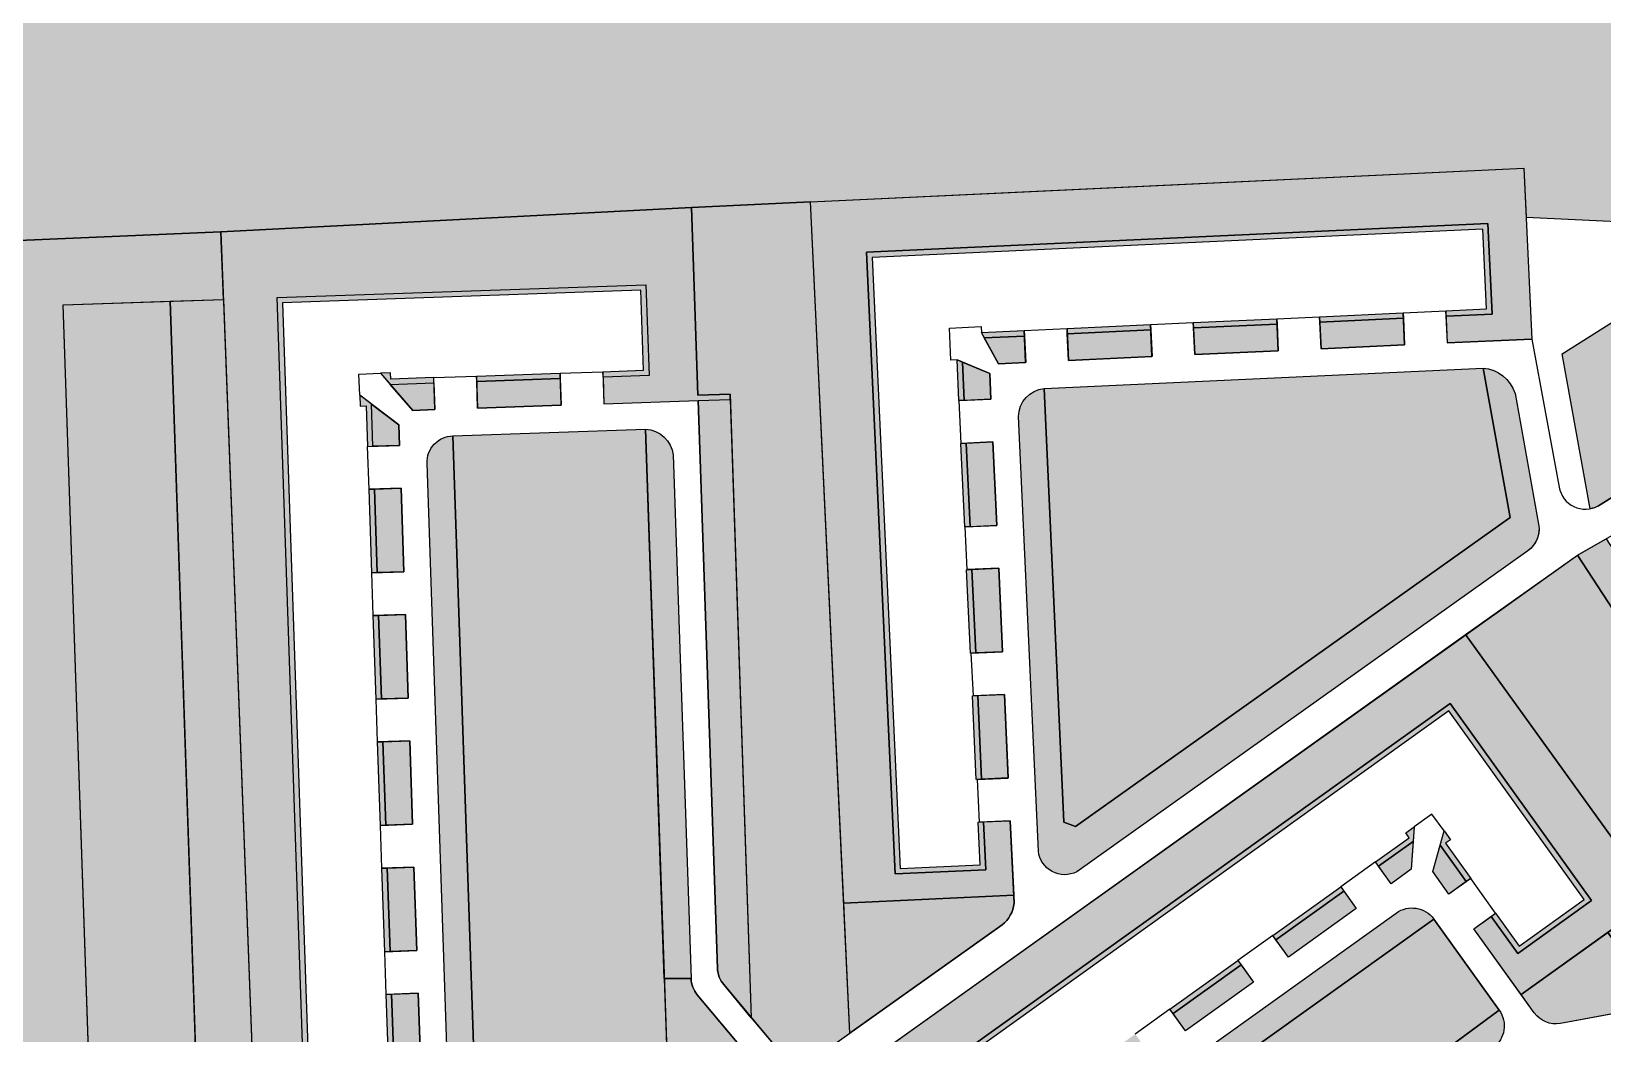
# Model space of a CAD drawing. Header units: millimetres. Extents: x 2240546 to 2245671, y 376439 to 383894.
# Drawn here: x 2244319.2 to 2244612.7, y 378711.1 to 378898.4 of the extents above; entities that cross this region are included whole.
import ezdxf

# ---------------------------------------------------------------- set-up
doc = ezdxf.new("R2010")
doc.units = ezdxf.units.MM
for name, color, linetype, true_color in [('благоустройство_внутридворовые_дороги', 7, 'Continuous', 0x000000), ('благоустройство_внутридворовые_площадки', 7, 'Continuous', 0x000000), ('благоустройство_внутриквартальные_дороги_парковки', 7, 'Continuous', 0x000000), ('благоустройство_зеленые насаждения', 7, 'Continuous', 0x000000), ('благоустройство_озеленение', 7, 'Continuous', 0x000000), ('благоустройство_отмостка', 7, 'Continuous', 0x000000), ('благоустройство_парковка', 7, 'Continuous', 0x000000), ('благоустройство_спорт', 7, 'Continuous', 0x000000)]:
    doc.layers.add(name, color=color, linetype=linetype, true_color=true_color)
for name, color, linetype, transparency in [('благоустройство_штриховка_внутридомовые_площадки', 221, 'Continuous', 0.5), ('благоустройство_штриховка_зеленые насаждения', 90, 'Continuous', 0.5), ('благоустройство_штриховка_озеленение', 105, 'Continuous', 0.5), ('благоустройство_штриховка_отмостка', 160, 'Continuous', 0.5), ('благоустройство_штриховка_парковка', 252, 'Continuous', 0.5), ('благоустройство_штриховка_спорт', 165, 'Continuous', 0.5)]:
    doc.layers.add(name, color=color, linetype=linetype, transparency=transparency)

msp = doc.modelspace()

# ---------------------------------------------------------------- hatches: boundary and pattern name
at = {"layer": 'благоустройство_штриховка_внутридомовые_площадки'}
h = msp.add_hatch(color=256, dxfattribs=at)
h.dxf.hatch_style = 1
edge = h.paths.add_edge_path()
edge.add_line((2244472.071775977, 378711.2402917499), (2244470.923058745, 378735.5379347155))
edge.add_line((2244470.923058745, 378735.5379347155), (2244502.673591234, 378736.9904642918))
edge.add_line((2244502.673591234, 378736.9904642918), (2244502.741017515, 378735.5166076671))
edge.add_arc((2244496.986242195, 378736.0597336456), 5.780348156838628, 307.57827415576577, 354.6084910871952, ccw=False)
edge.add_line((2244500.511356846, 378731.4786866571), (2244472.071775977, 378711.2402917499))
h = msp.add_hatch(color=256, dxfattribs=at)
h.dxf.hatch_style = 1
edge = h.paths.add_edge_path()
edge.add_line((2244597.461263932, 378718.4353530745), (2244613.681820151, 378730.0594675542))
edge.add_line((2244613.681820151, 378730.0594675542), (2244623.437128813, 378716.4658435064))
edge.add_line((2244623.437128813, 378716.4658435064), (2244604.806038786, 378713.008218483))
edge.add_arc((2244604.025435403, 378718.0683207148), 5.119958616838572, 216.7611675080646, 278.76967827102476, ccw=False)
edge.add_line((2244599.923646204, 378715.0041239832), (2244597.461263932, 378718.4353530745))
h = msp.add_hatch(color=256, dxfattribs=at)
h.dxf.hatch_style = 1
edge = h.paths.add_edge_path()
edge.add_line((2244437.397643514, 378721.4411662344), (2244438.671033025, 378684.0948538005))
edge.add_line((2244438.671033025, 378684.0948538005), (2244454.588338776, 378697.3989154795))
edge.add_arc((2244451.381781729, 378701.2353189904), 4.999999999453951, 309.8896776522057, 399.8549099744561)
edge.add_line((2244455.220130306, 378704.4395474775), (2244443.56000074, 378718.4072285966))
edge.add_arc((2244447.398349321, 378721.6114570848), 5.000000003418238, 181.9517668538118, 219.8549099534085, ccw=False)
edge.add_line((2244442.401250056, 378721.4411662345), (2244437.397643514, 378721.4411662344))
at = {"layer": 'благоустройство_штриховка_зеленые насаждения'}
h = msp.add_hatch(color=256, dxfattribs=at)
h.dxf.hatch_style = 1
edge = h.paths.add_edge_path()
edge.add_line((2244442.493137933, 378865.5524164455), (2244443.689401397, 378830.4486671541))
edge.add_line((2244443.689401397, 378830.4486671541), (2244449.685811918, 378830.6562027739))
edge.add_line((2244449.685811918, 378830.6562027739), (2244453.657336598, 378714.1138098263))
edge.add_line((2244453.657336598, 378714.1138098263), (2244459.052645803, 378707.6507634186))
edge.add_arc((2244462.899259638, 378710.8641407542), 5.012208285513406, 219.8746464612433, 306.1822820338147)
edge.add_line((2244465.858247361, 378706.8185723706), (2244472.071775977, 378711.2402917499))
edge.add_line((2244472.071775977, 378711.2402917499), (2244464.726884128, 378866.5992912101))
edge.add_line((2244464.726884128, 378866.5992912101), (2244442.493137933, 378865.5524164455))
h = msp.add_hatch(color=256, dxfattribs=at)
h.dxf.hatch_style = 1
h.paths.add_polyline_path([(2244345.066429356, 378847.9999698426), (2244355.051297223, 378848.3459451245), (2244362.155208927, 378661.3260392649), (2244351.422418842, 378660.9613151866)])
h = msp.add_hatch(color=256, dxfattribs=at)
h.dxf.hatch_style = 1
h.paths.add_polyline_path([(2244616.81844693, 378805.5768488357), (2244622.140651449, 378808.6250000868), (2244664.823332235, 378742.1472252156), (2244659.901563473, 378739.0156990165)])
h.paths.add_polyline_path([(2244608.008712071, 378800.5313072321), (2244613.342282307, 378803.585967895), (2244656.526656969, 378736.8683799023), (2244651.60428082, 378733.7364672468)])
at = {"layer": 'благоустройство_штриховка_озеленение'}
h = msp.add_hatch(color=256, dxfattribs=at)
h.dxf.hatch_style = 1
edge = h.paths.add_edge_path()
edge.add_line((2243953.335073877, 379056.5217319234), (2243951.607441425, 378854.3179615685))
edge.add_line((2243951.607441425, 378854.3179615685), (2243952.715897767, 378630.1728590144))
edge.add_arc((2243992.715408664, 378630.3706670909), 40.00000000028727, 180.2833403532973, 247.1376807798348)
edge.add_arc((2243566.790474895, 377620.2123207255), 1056.280955748159, 65.07544275325972, 67.13768078015141, ccw=False)
edge.add_arc((2244371.083430387, 379281.6930472026), 789.9437027913108, 242.9573928009191, 259.0574215773744)
edge.add_arc((2244222.651064206, 378513.9666721131), 8.000000000374785, 259.0560435305857, 309.8896776645726)
edge.add_line((2244227.781555484, 378507.8284264956), (2244333.608842218, 378596.2813828166))
edge.add_line((2244333.608842218, 378596.2813828166), (2244331.433956766, 378660.2820627883))
edge.add_line((2244331.433956766, 378660.2820627883), (2244325.078420308, 378847.3073861093))
edge.add_line((2244325.078420308, 378847.3073861093), (2244355.058968486, 378848.3462109334))
edge.add_line((2244355.058968486, 378848.3462109334), (2244354.580693107, 378860.9510746284))
edge.add_line((2244354.580693107, 378860.9510746284), (2244247.04460946, 378856.3497328114))
edge.add_line((2244247.04460946, 378856.3497328114), (2244245.072200285, 378914.2351882138))
edge.add_line((2244245.072200285, 378914.2351882138), (2244143.72, 378929.72))
edge.add_line((2244143.72, 378929.72), (2243971.06, 379040.72))
edge.add_line((2243971.06, 379040.72), (2243953.335073877, 379056.5217319234))
h = msp.add_hatch(color=256, dxfattribs=at)
h.dxf.hatch_style = 1
edge = h.paths.add_edge_path()
edge.add_line((2244831.748720582, 378914.2351882138), (2244245.072200285, 378914.2351882138))
edge.add_line((2244245.072200285, 378914.2351882138), (2244247.04460946, 378856.3497328114))
edge.add_line((2244247.04460946, 378856.3497328114), (2244354.580693107, 378860.9510746284))
edge.add_line((2244354.580693107, 378860.9510746284), (2244442.493137933, 378865.5524164455))
edge.add_line((2244442.493137933, 378865.5524164455), (2244464.726884128, 378866.5992912101))
edge.add_line((2244464.726884128, 378866.5992912101), (2244492.69, 378867.9159330431))
edge.add_line((2244492.69, 378867.9159330431), (2244502.00681956, 378868.3546149997))
edge.add_line((2244502.00681956, 378868.3546149997), (2244597.968041418, 378872.8729440595))
edge.add_line((2244597.968041418, 378872.8729440595), (2244598.391636337, 378863.7469954845))
edge.add_line((2244598.391636337, 378863.7469954845), (2244691.218869235, 378859.3096340517))
edge.add_line((2244691.218869235, 378859.3096340517), (2244705.015101433, 378868.0162306002))
edge.add_line((2244705.015101433, 378868.0162306002), (2244713.223098782, 378854.8464286305))
edge.add_arc((2244717.466436207, 378857.4910623485), 5.000000000856929, 211.9329678563375, 298.651399315882)
edge.add_line((2244719.863832671, 378853.1032963786), (2244831.748720582, 378914.2351882138))
h = msp.add_hatch(color=256, dxfattribs=at)
h.dxf.hatch_style = 1
h.paths.add_polyline_path([(2244470.923058745, 378735.5379347155), (2244464.726884128, 378866.5992912101), (2244597.968041418, 378872.8729440595), (2244599.449967187, 378840.9462665507), (2244583.697529033, 378840.215092941), (2244583.465695961, 378845.2097153918), (2244592.06762594, 378845.6089871827), (2244591.281451786, 378862.5463596056), (2244475.197564799, 378857.1581471513), (2244480.512420321, 378740.981860215), (2244497.450313291, 378741.7567382586), (2244497.041376372, 378750.6956026479), (2244502.036152327, 378750.9241046361), (2244502.673591234, 378736.9904642918)])
h.paths.add_polyline_path([(2244495.961327332, 378774.3041629687), (2244500.956103287, 378774.532664957), (2244501.670550308, 378758.9157207611), (2244496.675774353, 378758.6872187728)], flags=17)
h.paths.add_polyline_path([(2244494.882430581, 378797.8875356617), (2244499.877206536, 378798.11603765), (2244500.591077412, 378782.5116872679), (2244495.596301457, 378782.2831852797)], flags=17)
h.paths.add_polyline_path([(2244493.802957685, 378821.4835021685), (2244498.79773364, 378821.7120041568), (2244499.511604517, 378806.1076537749), (2244494.516828562, 378805.8791517866)], flags=17)
h.paths.add_polyline_path([(2244493.132533215, 378836.6111961802), (2244498.212204768, 378834.5109541843), (2244498.432131621, 378829.7036202818), (2244493.437355666, 378829.4751182935)], flags=17)
h.paths.add_polyline_path([(2244497.179671522, 378841.141857171), (2244504.691709056, 378841.4955610479), (2244504.920201622, 378836.5585223017), (2244499.825248832, 378836.322032243)], flags=17)
h.paths.add_polyline_path([(2244512.679762695, 378841.924077585), (2244528.283679639, 378842.6483573547), (2244528.515512711, 378837.6537349039), (2244512.911595766, 378836.9294551342)], flags=17)
h.paths.add_polyline_path([(2244536.275073783, 378843.0192901873), (2244551.878990728, 378843.743569957), (2244552.1108238, 378838.7489475062), (2244536.506906855, 378838.0246677364)], flags=17)
h.paths.add_polyline_path([(2244559.870384872, 378844.1145027896), (2244575.474301817, 378844.8387825593), (2244575.706134889, 378839.8441601084), (2244560.102217944, 378839.1198803387)], flags=17)
h = msp.add_hatch(color=256, dxfattribs=at)
h.dxf.hatch_style = 1
edge = h.paths.add_edge_path()
edge.add_line((2244449.71987003, 378829.6567846084), (2244449.685811918, 378830.6562027739))
edge.add_line((2244449.685811918, 378830.6562027739), (2244443.689401397, 378830.4486671541))
edge.add_line((2244443.689401397, 378830.4486671541), (2244442.493137933, 378865.5524164455))
edge.add_line((2244442.493137933, 378865.5524164455), (2244354.580693107, 378860.9510746284))
edge.add_line((2244354.580693107, 378860.9510746284), (2244362.155208927, 378661.3260392649))
edge.add_line((2244362.155208927, 378661.3260392649), (2244351.422418842, 378660.9613151866))
edge.add_line((2244351.422418842, 378660.9613151866), (2244353.067694132, 378612.5455527822))
edge.add_line((2244353.067694132, 378612.5455527822), (2244391.818263426, 378644.9341977054))
edge.add_arc((2244388.611706381, 378648.7706012147), 4.999999997396847, 309.8896776510446, 362.195923182855)
edge.add_line((2244393.608034605, 378648.9621847524), (2244392.745909019, 378671.4456532633))
edge.add_line((2244392.745909019, 378671.4456532633), (2244388.049323256, 378671.2618706203))
edge.add_line((2244388.049323256, 378671.2618706203), (2244388.356707634, 378662.2164244666))
edge.add_line((2244388.356707634, 378662.2164244666), (2244371.410880919, 378661.640567585))
edge.add_line((2244371.410880919, 378661.640567585), (2244365.054438404, 378848.692553576))
edge.add_line((2244365.054438404, 378848.692553576), (2244433.980503279, 378851.0808390336))
edge.add_line((2244433.980503279, 378851.0808390336), (2244434.567663454, 378834.1353602666))
edge.add_line((2244434.567663454, 378834.1353602666), (2244425.953190908, 378833.83686913))
edge.add_line((2244425.953190908, 378833.83686913), (2244426.126802603, 378828.8402282384))
edge.add_line((2244426.126802603, 378828.8402282384), (2244443.723459517, 378829.4492487627))
edge.add_line((2244443.723459517, 378829.4492487627), (2244449.71987003, 378829.6567846084))
h.paths.add_polyline_path([(2244402.525354543, 378828.0233818146), (2244402.35230408, 378833.0203862222), (2244417.957966025, 378833.5604977962), (2244418.131016409, 378828.5634939744)], flags=17)
h.paths.add_polyline_path([(2244386.174067884, 378832.4604578677), (2244394.357091107, 378832.743672099), (2244394.530143431, 378827.7466674542), (2244390.393719824, 378827.6035057794)], flags=17)
h.paths.add_polyline_path([(2244382.697085262, 378828.7629797493), (2244387.83176983, 378824.8845279815), (2244387.961246949, 378821.074385375), (2244382.964244687, 378820.9012394419)], flags=17)
h.paths.add_polyline_path([(2244383.235948225, 378812.905778723), (2244388.232950487, 378813.078924656), (2244388.763476121, 378797.4670673576), (2244383.766473859, 378797.2939214245)], flags=17)
h.paths.add_polyline_path([(2244384.038177397, 378789.2984607056), (2244389.035179659, 378789.4716066386), (2244389.565705292, 378773.8597493399), (2244384.568703031, 378773.6866034069)], flags=17)
h.paths.add_polyline_path([(2244384.840406569, 378765.691142688), (2244389.83740883, 378765.864288621), (2244390.367934464, 378750.2524313231), (2244385.370932202, 378750.07928539)], flags=17)
h.paths.add_polyline_path([(2244385.642635738, 378742.083824671), (2244390.639638002, 378742.2569706041), (2244391.170163635, 378726.6451133061), (2244386.173161373, 378726.471967373)], flags=17)
h.paths.add_polyline_path([(2244386.444221233, 378718.4954482457), (2244391.441223496, 378718.6685941788), (2244391.972392807, 378703.0377952892), (2244386.975390545, 378702.8646493562)], flags=17)
h.paths.add_polyline_path([(2244387.247094083, 378694.8691886372), (2244392.244096345, 378695.0423345703), (2244392.774621978, 378679.4304772724), (2244387.777619717, 378679.2573313394)], flags=17)
h = msp.add_hatch(color=256, dxfattribs=at)
h.dxf.hatch_style = 1
edge = h.paths.add_edge_path()
edge.add_arc((2244486.228309014, 378683.4302311205), 5.35076572646807, 223.4373835914725, 305.5436916706834, ccw=False)
edge.add_line((2244482.342977752, 378679.7512509844), (2244469.522557911, 378695.1088450088))
edge.add_arc((2244473.360906489, 378698.3130734955), 4.999999999946064, 125.54969042338831, 219.8549099640326, ccw=False)
edge.add_line((2244470.453862547, 378702.3811314501), (2244587.086188377, 378785.7268703752))
edge.add_line((2244587.086188377, 378785.7268703752), (2244622.560363096, 378736.4220853467))
edge.add_line((2244622.560363096, 378736.4220853467), (2244597.461263932, 378718.4353530745))
edge.add_line((2244597.461263932, 378718.4353530745), (2244588.648407815, 378730.7157080121))
edge.add_line((2244588.648407815, 378730.7157080121), (2244591.898180211, 378733.0478699643))
edge.add_line((2244591.898180211, 378733.0478699643), (2244596.872339578, 378726.1165821125))
edge.add_line((2244596.872339578, 378726.1165821125), (2244610.647806567, 378736.0023882756))
edge.add_line((2244610.647806567, 378736.0023882756), (2244584.208839326, 378772.8440089102))
edge.add_line((2244584.208839326, 378772.8440089102), (2244489.67829511, 378705.1007174317))
edge.add_line((2244489.67829511, 378705.1007174317), (2244499.554911508, 378691.3186601561))
edge.add_line((2244499.554911508, 378691.3186601561), (2244506.754085875, 378696.4777943977))
edge.add_line((2244506.754085875, 378696.4777943977), (2244509.084079868, 378693.2264672858))
edge.add_line((2244509.084079868, 378693.2264672858), (2244489.338835418, 378679.0764604153))
h.paths.add_polyline_path([(2244513.256739534, 378701.1377819804), (2244525.953753104, 378710.236825028), (2244528.283747097, 378706.9854979159), (2244515.586733528, 378697.8864548685)], flags=17)
h.paths.add_polyline_path([(2244532.456406761, 378714.8968126092), (2244545.153420329, 378723.9958556553), (2244547.483414322, 378720.7445285431), (2244534.786400754, 378711.645485497)], flags=17)
h.paths.add_polyline_path([(2244551.656073988, 378728.6558432385), (2244564.349007932, 378737.7519627098), (2244566.678438808, 378734.500232051), (2244553.986067982, 378725.4045161261)], flags=17)
h.paths.add_polyline_path([(2244570.851100191, 378742.4115479768), (2244577.30101747, 378747.0337431604), (2244576.953304447, 378741.8634946204), (2244573.181094185, 378739.1602208647)], flags=17)
h.paths.add_polyline_path([(2244580.959318742, 378741.4301394855), (2244582.335511186, 378746.3730585536), (2244587.2337639, 378739.5475435214), (2244583.983991504, 378737.2153815692)], flags=17)
at = {"layer": 'благоустройство_штриховка_отмостка'}
h = msp.add_hatch(color=256, dxfattribs=at)
h.dxf.hatch_style = 1
h.paths.add_polyline_path([(2244475.197564799, 378857.1581471513), (2244591.281451786, 378862.5463596056), (2244592.06762594, 378845.6089871827), (2244583.465695961, 378845.2097153918), (2244583.419564872, 378846.2081641254), (2244591.02233499, 378846.5615417359), (2244590.328893911, 378861.5010684963), (2244476.242189919, 378856.2055583677), (2244481.465675114, 378742.0265158036), (2244496.405657702, 378742.709993052), (2244496.042421182, 378750.6499022503), (2244497.041376372, 378750.6956026479), (2244497.450313291, 378741.7567382586), (2244480.512420321, 378740.981860215)])
h.paths.add_polyline_path([(2244559.824018361, 378845.1134250554), (2244575.427935331, 378845.8377042758), (2244575.474301817, 378844.8387825593), (2244559.870384872, 378844.1145027896)], flags=17)
h.paths.add_polyline_path([(2244536.228707169, 378844.0182146775), (2244551.832624114, 378844.7424944472), (2244551.878990728, 378843.743569957), (2244536.275073783, 378843.0192901873)], flags=17)
h.paths.add_polyline_path([(2244512.63339608, 378842.9230020752), (2244528.237313025, 378843.6472818449), (2244528.283679639, 378842.6483573547), (2244512.679762695, 378841.924077585)], flags=17)
h.paths.add_polyline_path([(2244497.179671522, 378841.141857171), (2244496.641069491, 378842.1806936753), (2244504.642001936, 378842.5520692427), (2244504.691709056, 378841.4955610479)], flags=17)
h.paths.add_polyline_path([(2244492.090129958, 378837.0421884355), (2244493.110475759, 378836.6203160603), (2244493.437355666, 378829.4751182935), (2244492.438405041, 378829.4293180928)], flags=17)
h.paths.add_polyline_path([(2244492.804002495, 378821.4378017709), (2244493.802957685, 378821.4835021685), (2244494.516828562, 378805.8791517866), (2244493.517884799, 378805.8332015749)], flags=17)
h.paths.add_polyline_path([(2244493.88347539, 378797.8418352641), (2244494.882430581, 378797.8875356617), (2244495.596301457, 378782.2831852797), (2244494.597364557, 378782.237085057)], flags=17)
h.paths.add_polyline_path([(2244494.962372142, 378774.2584625711), (2244495.961327332, 378774.3041629687), (2244496.675774353, 378758.6872187728), (2244495.676819162, 378758.6415183751)], flags=17)
h = msp.add_hatch(color=256, dxfattribs=at)
h.dxf.hatch_style = 1
h.paths.add_polyline_path([(2244388.049323256, 378671.2618706203), (2244388.356707634, 378662.2164244666), (2244371.410880919, 378661.640567585), (2244365.054438404, 378848.692553576), (2244433.980503279, 378851.0808390336), (2244434.567663454, 378834.1353602666), (2244425.953095356, 378833.8368658191), (2244425.918464795, 378834.8363059367), (2244433.533632664, 378835.1001712065), (2244433.015732227, 378850.0468096245), (2244366.087801484, 378847.7277594365), (2244372.376341403, 378662.6739533087), (2244387.323321911, 378663.1818849505), (2244387.049922803, 378671.2272414337)])
h.paths.add_polyline_path([(2244386.778219266, 378679.2227021529), (2244386.247693631, 378694.8345594507), (2244387.247094083, 378694.8691886372), (2244387.777619717, 378679.2573313394)], flags=17)
h.paths.add_polyline_path([(2244385.444820782, 378718.4608190592), (2244386.444221233, 378718.4954482457), (2244386.975390545, 378702.8646493562), (2244385.975990094, 378702.8300201696)], flags=17)
h.paths.add_polyline_path([(2244384.643235286, 378742.0491954844), (2244385.642635738, 378742.083824671), (2244386.173161373, 378726.471967373), (2244385.173760921, 378726.4373381865)], flags=17)
h.paths.add_polyline_path([(2244383.841006114, 378765.6565135013), (2244384.840406566, 378765.6911426879), (2244385.3709322, 378750.0792853899), (2244384.371531749, 378750.0446562034)], flags=17)
h.paths.add_polyline_path([(2244383.038776942, 378789.2638315189), (2244384.038177394, 378789.2984607054), (2244384.568703028, 378773.6866034068), (2244383.569302577, 378773.6519742203)], flags=17)
h.paths.add_polyline_path([(2244382.236547769, 378812.8711495362), (2244383.235948221, 378812.9057787228), (2244383.766473855, 378797.2939214244), (2244382.767073404, 378797.2592922379)], flags=17)
h.paths.add_polyline_path([(2244381.964844232, 378820.8666102553), (2244382.964244683, 378820.9012394418), (2244382.697085262, 378828.7629797493), (2244380.497668581, 378830.4242953382), (2244380.566704446, 378828.3927666196), (2244381.707771004, 378828.4315425991)], flags=17)
h.paths.add_polyline_path([(2244384.368256767, 378834.5390032543), (2244386.17569884, 378832.4585805861), (2244394.35705131, 378832.7420641291), (2244394.322420749, 378833.7415042478), (2244386.317631551, 378833.4660253486), (2244386.280988344, 378834.6052793285)], flags=17)
h.paths.add_polyline_path([(2244402.352253188, 378833.0190975613), (2244402.317622627, 378834.01853768), (2244417.923262917, 378834.5592725055), (2244417.957893478, 378833.5598323868)], flags=17)
h = msp.add_hatch(color=256, dxfattribs=at)
h.dxf.hatch_style = 1
h.paths.add_polyline_path([(2244584.208839326, 378772.8440089102), (2244610.647806567, 378736.0023882756), (2244596.872339578, 378726.1165821125), (2244591.898180211, 378733.0478699643), (2244592.710623309, 378733.6309104516), (2244597.101742189, 378727.5120656996), (2244609.25232298, 378736.2317908865), (2244583.979047985, 378771.4490670026), (2244491.073625386, 378704.8703841523), (2244499.785244788, 378692.7139904329), (2244506.171587377, 378697.290626175), (2244506.754085875, 378696.4777943978), (2244499.554911508, 378691.3186601561), (2244489.67829511, 378705.1007174317)])
h.paths.add_polyline_path([(2244582.335511186, 378746.3730585537), (2244583.07236629, 378749.0196470869), (2244584.257487391, 378747.3682255767), (2244583.329905692, 378746.7025571903), (2244588.046207, 378740.1305840098), (2244587.2337639, 378739.5475435214)], flags=17)
h.paths.add_polyline_path([(2244577.487193907, 378749.8020560794), (2244577.30101747, 378747.0337431604), (2244570.851100191, 378742.4115479767), (2244570.268601693, 378743.2243797547), (2244576.583934254, 378747.7501276808), (2244575.91888103, 378748.678158218)], flags=17)
h.paths.add_polyline_path([(2244551.073591345, 378729.4686863793), (2244563.765967315, 378738.5644059892), (2244564.349007932, 378737.7519627099), (2244551.656073988, 378728.6558432385)], flags=17)
h.paths.add_polyline_path([(2244531.873908264, 378715.709644386), (2244544.570921831, 378724.8086874327), (2244545.153420329, 378723.9958556552), (2244532.456406761, 378714.8968126092)], flags=17)
h.paths.add_polyline_path([(2244512.674241037, 378701.9506137573), (2244525.371254606, 378711.0496568053), (2244525.953753104, 378710.236825028), (2244513.256739534, 378701.1377819806)], flags=17)
at = {"layer": 'благоустройство_штриховка_парковка'}
h = msp.add_hatch(color=256, dxfattribs=at)
h.dxf.hatch_style = 1
h.paths.add_polyline_path([(2244325.078420308, 378847.3073861093), (2244345.066429356, 378847.9999698426), (2244353.067694132, 378612.5455527822), (2244333.608842218, 378596.2813828164)])
h = msp.add_hatch(color=256, dxfattribs=at)
h.dxf.hatch_style = 1
edge = h.paths.add_edge_path()
edge.add_line((2244507.301928498, 378745.2288710316), (2244503.584572416, 378826.4857603429))
edge.add_arc((2244508.954978211, 378826.3749193955), 5.371549508210944, 96.45928825120819, 178.8176280892187, ccw=False)
edge.add_line((2244508.350693939, 378831.7123705322), (2244512.058118192, 378750.6725789326))
edge.add_line((2244512.058118192, 378750.6725789326), (2244514.211948622, 378749.8379609438))
edge.add_line((2244514.211948622, 378749.8379609438), (2244595.429027918, 378807.6160875601))
edge.add_line((2244595.429027918, 378807.6160875601), (2244590.399345358, 378835.5207846995))
edge.add_arc((2244589.766727788, 378828.6411055677), 6.908703926672956, 18.128965852041404, 84.74616919909039, ccw=False)
edge.add_line((2244596.33247362, 378830.7907966211), (2244600.741857812, 378806.327517074))
edge.add_arc((2244595.821151535, 378805.4405842973), 5.000000001267205, -54.563289839476624, 10.217570898563508, ccw=False)
edge.add_line((2244598.720168119, 378801.3668019194), (2244514.447712041, 378741.396183728))
edge.add_arc((2244512.167551964, 378745.7227372758), 4.890623230014038, 185.7957368482446, 297.7899182950431, ccw=False)
h = msp.add_hatch(color=256, dxfattribs=at)
h.dxf.hatch_style = 1
edge = h.paths.add_edge_path()
edge.add_line((2244443.723459517, 378829.4492487627), (2244449.71987003, 378829.6567846084))
edge.add_line((2244449.71987003, 378829.6567846084), (2244453.657336598, 378714.1138098263))
edge.add_line((2244453.657336598, 378714.1138098263), (2244448.498625114, 378720.293435583))
edge.add_arc((2244452.336973696, 378723.4976640715), 5.000000004639869, 181.9517668512667, 219.8549099451978, ccw=False)
edge.add_line((2244447.33987443, 378723.3273732213), (2244443.723459517, 378829.4492487627))
h = msp.add_hatch(color=256, dxfattribs=at)
h.dxf.hatch_style = 1
edge = h.paths.add_edge_path()
edge.add_arc((2244433.555570202, 378818.5577521173), 5.558873113251686, 7.488880922991484, 86.4776294259467, ccw=False)
edge.add_line((2244439.067027091, 378819.2822610933), (2244442.401250056, 378721.4411662345))
edge.add_line((2244442.401250056, 378721.4411662345), (2244437.397643514, 378721.4411662344))
edge.add_line((2244437.397643514, 378721.4411662344), (2244433.897097621, 378824.1061238885))
h = msp.add_hatch(color=256, dxfattribs=at)
h.dxf.hatch_style = 1
edge = h.paths.add_edge_path()
edge.add_arc((2244398.034062148, 378817.9012583981), 4.959432347720331, 91.47534784927552, 182.4554438073642, ccw=False)
edge.add_line((2244397.906372476, 378822.8590466711), (2244403.579238736, 378655.9227615463))
edge.add_arc((2244403.209269704, 378660.7050520523), 4.796579986607541, 179.6307681981582, 274.4237225670774, ccw=False)
edge.add_line((2244398.412789316, 378660.7359624898), (2244393.079183352, 378817.6887841055))
h = msp.add_hatch(color=256, dxfattribs=at)
h.dxf.hatch_style = 1
edge = h.paths.add_edge_path()
edge.add_line((2244492.900960807, 378675.4778470411), (2244574.118139948, 378733.6804003522))
edge.add_arc((2244577.071344148, 378729.5137220786), 5.107114927556648, 36.54512971430819, 125.3277570350815, ccw=False)
edge.add_line((2244581.174339464, 378732.5547831287), (2244496.059531523, 378671.5900348444))
edge.add_line((2244496.059531523, 378671.5900348444), (2244510.241576017, 378654.1336817941))
edge.add_line((2244510.241576017, 378654.1336817941), (2244506.211933977, 378651.1586039424))
edge.add_line((2244506.211933977, 378651.1586039424), (2244491.98157103, 378668.2051702523))
edge.add_arc((2244495.831832909, 378671.4128834349), 5.01138108707979, 125.7919128915469, 219.7982074245415, ccw=False)
h = msp.add_hatch(color=256, dxfattribs=at)
h.dxf.hatch_style = 1
edge = h.paths.add_edge_path()
edge.add_line((2244558.964318093, 378683.8905280954), (2244556.01776268, 378687.9301623996))
edge.add_line((2244556.01776268, 378687.9301623996), (2244593.395037034, 378715.5257403604))
edge.add_arc((2244589.185249962, 378712.5851972085), 5.135085317807899, -52.938467739243606, 34.93436217852633, ccw=False)
edge.add_line((2244592.280023965, 378708.4874569661), (2244558.964318093, 378683.8905280954))
at = {"layer": 'благоустройство_штриховка_спорт'}
h = msp.add_hatch(color=256, dxfattribs=at)
h.dxf.hatch_style = 1
edge = h.paths.add_edge_path()
edge.add_line((2244610.380355853, 378809.2187354052), (2244605.159970139, 378838.1942974459))
edge.add_line((2244605.159970139, 378838.1942974459), (2244642.32231986, 378861.6469025834))
edge.add_line((2244642.32231986, 378861.6469025834), (2244691.218580392, 378859.309453602))
edge.add_line((2244691.218580392, 378859.309453602), (2244611.900941377, 378809.757080735))
edge.add_arc((2244609.493803839, 378814.1395102828), 4.999999987011137, 280.21313743454107, 298.77867644047564, ccw=False)
h = msp.add_hatch(color=256, dxfattribs=at)
h.dxf.hatch_style = 1
h.paths.add_polyline_path([(2244508.350693939, 378831.7123705323), (2244590.399345358, 378835.5207846995), (2244595.429027918, 378807.6160875601), (2244514.211948622, 378749.8379609438), (2244512.058118192, 378750.6725789326)])
h = msp.add_hatch(color=256, dxfattribs=at)
h.dxf.hatch_style = 1
edge = h.paths.add_edge_path()
edge.add_line((2244397.906372476, 378822.8590466704), (2244433.897097621, 378824.1061238885))
edge.add_line((2244433.897097621, 378824.1061238885), (2244438.671033025, 378684.0948538005))
edge.add_line((2244438.671033025, 378684.0948538005), (2244406.363130417, 378657.0911425108))
edge.add_arc((2244403.209269703, 378660.705052055), 4.796579989772907, 274.42372258641825, 311.11122010826955, ccw=False)
edge.add_line((2244403.579238736, 378655.9227615459), (2244397.906372476, 378822.8590466704))
h = msp.add_hatch(color=256, dxfattribs=at)
h.dxf.hatch_style = 1
edge = h.paths.add_edge_path()
edge.add_line((2244587.086188377, 378785.7268703752), (2244608.008712071, 378800.5313072321))
edge.add_line((2244608.008712071, 378800.5313072321), (2244651.60428082, 378733.7364672468))
edge.add_line((2244651.60428082, 378733.7364672468), (2244625.699877595, 378717.2545231932))
edge.add_arc((2244623.015810337, 378721.473028018), 4.999999999853487, 280.51354682924864, 302.46697900254054, ccw=False)
edge.add_line((2244623.928150327, 378716.5569690538), (2244623.437128813, 378716.4658435064))
edge.add_line((2244623.437128813, 378716.4658435064), (2244613.681820126, 378730.0594675893))
edge.add_line((2244613.681820126, 378730.0594675893), (2244622.560363096, 378736.4220853467))
edge.add_line((2244622.560363096, 378736.4220853467), (2244587.086188377, 378785.7268703752))
h = msp.add_hatch(color=256, dxfattribs=at)
h.dxf.hatch_style = 1
h.paths.add_polyline_path([(2244496.059531464, 378671.590034802), (2244581.174339464, 378732.5547831294), (2244593.395037034, 378715.5257403604), (2244510.241576017, 378654.1336817941)])

# ---------------------------------------------------------------- linework, layer by layer
at = {"layer": 'благоустройство_внутридворовые_дороги'}
for points in [[(2244465.85824729, 378706.8185723195), (2244500.511356845, 378731.4786866559, 0.2081378534492402), (2244502.741017515, 378735.5166076677), (2244502.036152327, 378750.9241046361), (2244496.280638544, 378750.6608002648), (2244495.894886426, 378758.651494559), (2244501.670550308, 378758.8925896348), (2244500.956103287, 378774.532664957), (2244495.141670667, 378774.2540449836), (2244494.755918548, 378782.2447392778), (2244500.591077412, 378782.5116872679), (2244499.877206536, 378798.11603765), (2244494.002702789, 378797.8472897024), (2244493.61695067, 378805.8379839967), (2244499.511604517, 378806.1076537749), (2244498.79773364, 378821.7120041568), (2244492.863734911, 378821.4405344212), (2244492.477982793, 378829.4312287155), (2244498.432131621, 378829.7036202818), (2244498.212204768, 378834.5109541843), (2244492.110978559, 378837.0335683686), (2244490.961873083, 378836.9788632673), (2244490.680193672, 378842.9799276057), (2244496.59067198, 378843.2669132059), (2244496.644012454, 378842.1177435754), (2244499.825248832, 378836.322032243), (2244504.879840411, 378836.5566488741), (2244504.642001936, 378842.5520692427), (2244512.63339608, 378842.9230020752), (2244512.911595766, 378836.9294551342), (2244528.474421047, 378837.6537349039), (2244528.237313025, 378843.6472818449), (2244536.228707169, 378844.0182146775), (2244536.506906855, 378838.0246677364), (2244552.1108238, 378838.7489475062), (2244551.832624114, 378844.7424944472), (2244559.824018361, 378845.1134250554), (2244560.102217944, 378839.1198803387), (2244575.706134889, 378839.8441601084), (2244575.427935203, 378845.8377070491), (2244583.419564872, 378846.2081641254), (2244583.654729066, 378840.215092941), (2244599.449967187, 378840.9462665507), (2244604.573056879, 378813.2528032438, 0.512627687381929), (2244611.900941366, 378809.7570807284), (2244705.015101433, 378868.0162306004)], [(2244391.972392807, 378703.0377952892), (2244391.441223496, 378718.6685941788), (2244385.444820782, 378718.4608190592), (2244385.173760921, 378726.4373381865), (2244391.170163635, 378726.6451133061), (2244390.639638002, 378742.2557772635), (2244384.643235286, 378742.0491954844), (2244384.371531749, 378750.0446562034), (2244390.367934464, 378750.2524313231), (2244389.83740883, 378765.8591519302), (2244383.841006114, 378765.6565135013), (2244383.569302577, 378773.6519742203), (2244389.565705292, 378773.8597493399), (2244389.035179659, 378789.4716066386), (2244383.038776942, 378789.2638315189), (2244382.767073404, 378797.2592922379), (2244388.763476121, 378797.4670673576), (2244388.232950487, 378813.065901265), (2244382.236547769, 378812.8711495362), (2244381.964844232, 378820.8666102553), (2244387.961246949, 378821.074385375), (2244387.83176983, 378824.8845279815), (2244380.497668581, 378830.4242953382), (2244380.362558293, 378834.4002059588), (2244384.368256767, 378834.5390032543), (2244390.393719824, 378827.6035057794), (2244394.530143431, 378827.7466674542), (2244394.322420749, 378833.7415042478), (2244402.317622627, 378834.01853768), (2244402.525354543, 378828.0233818146), (2244418.131016409, 378828.5634939744), (2244417.923262917, 378834.5592725055), (2244425.918464795, 378834.8363059367), (2244426.126802603, 378828.8402282384), (2244443.723459517, 378829.4492487627), (2244447.33987443, 378723.3273732213, 0.1669081871398807), (2244448.498625114, 378720.2934355834), (2244459.052645803, 378707.6507634186, 0.3947746480673388)], [(2244623.928150327, 378716.5569690538), (2244604.806038786, 378713.008218483, -0.2773645358793247), (2244599.923646204, 378715.0041239832), (2244588.648407815, 378730.7157080121), (2244592.710623309, 378733.6309104516), (2244588.046207, 378740.1305840098), (2244583.983991504, 378737.2153815692), (2244580.959318742, 378741.4301394855), (2244583.07236629, 378749.0196470869), (2244580.80473726, 378752.1795025272), (2244577.487193907, 378749.8020560794), (2244576.953304447, 378741.8634946204), (2244573.181094185, 378739.1602208647), (2244570.268601693, 378743.2243797547), (2244563.765967315, 378738.5644059894), (2244566.678438808, 378734.500232051), (2244553.986067982, 378725.4045161261), (2244551.073575491, 378729.468675015), (2244544.570921831, 378724.8086874327), (2244547.483414322, 378720.7445285431), (2244534.786400754, 378711.645485497), (2244531.873908264, 378715.709644386), (2244525.371254606, 378711.0496568053)]]:
    msp.add_lwpolyline(points, format="xyb", dxfattribs=at)
msp.add_lwpolyline([(2244470.453862547, 378702.3811314501), (2244608.008712071, 378800.5313072324), (2244622.14065145, 378808.6250000864)], dxfattribs=at)
at = {"layer": 'благоустройство_внутридворовые_площадки'}
for points in [[(2244514.447712041, 378741.3961837278, -0.5316768662815363), (2244507.301928498, 378745.2288710316), (2244503.584572416, 378826.4857603429, -0.3756678444869984), (2244508.350693939, 378831.7123705323), (2244590.399345358, 378835.5207846995, -0.2991451937904081), (2244596.33247362, 378830.7907966211), (2244600.741857812, 378806.3275170731, -0.05091714856403598), (2244600.819568729, 378805.3147845433, -0.2360287139816252), (2244598.720168119, 378801.3668019194)], [(2244472.071775977, 378711.2402917499), (2244470.923058745, 378735.5379347155), (2244502.673591234, 378736.9904642918), (2244502.741017515, 378735.5166076671, -0.2081378533379886), (2244500.511356846, 378731.4786866571)], [(2244597.461263932, 378718.4353530745), (2244613.681820151, 378730.0594675542), (2244623.437128813, 378716.4658435064), (2244604.806038786, 378713.008218483, -0.2773645357182634), (2244599.923646204, 378715.0041239832)], [(2244437.397643514, 378721.4411662344), (2244438.671033025, 378684.0948538005), (2244454.588338776, 378697.3989154795, 0.4140358428702431), (2244455.220130306, 378704.4395474775), (2244443.56000074, 378718.4072285966, -0.1669081870078992), (2244442.401250056, 378721.4411662345)]]:
    msp.add_lwpolyline(points, format="xyb", close=True, dxfattribs=at)
at = {"layer": 'благоустройство_внутриквартальные_дороги_парковки'}
msp.add_lwpolyline([(2244590.399345358, 378835.5207846995), (2244595.429027918, 378807.6160875601), (2244514.211948622, 378749.8379609438), (2244512.058118192, 378750.6725789326), (2244508.350693939, 378831.7123705322), (2244590.399345358, 378835.5207846995)], dxfattribs=at)
msp.add_lwpolyline([(2244433.897097621, 378824.1061238885), (2244437.397643511, 378721.4411662344), (2244442.401250056, 378721.4411662345, 0.1669081871376362), (2244443.56000074, 378718.4072285966), (2244455.220130306, 378704.4395474775, -0.4140358428115448), (2244454.588338776, 378697.3989154795), (2244406.363130421, 378657.0911425146, -0.1614609364509844), (2244403.579238736, 378655.9227615459), (2244397.906372492, 378822.859046671), (2244433.897097621, 378824.1061238885)], format="xyb", dxfattribs=at)
msp.add_lwpolyline([(2244520.748931588, 378641.5469098224), (2244520.748931588, 378621.8142907214, 0.1595451695573177), (2244523.706145748, 378622.7825560551), (2244571.691503216, 378657.9801482221), (2244551.850738164, 378684.8536553014), (2244593.395037034, 378715.5257403604), (2244581.174339464, 378732.5547831294), (2244495.831832909, 378671.4128834349), (2244510.241576017, 378654.1336817941)], format="xyb", close=True, dxfattribs=at)
at = {"layer": 'благоустройство_зеленые насаждения'}
msp.add_lwpolyline([(2244442.493137933, 378865.5524164455), (2244443.689401397, 378830.4486671541), (2244449.685811918, 378830.6562027739), (2244453.657336598, 378714.1138098263), (2244459.052645803, 378707.6507634186, 0.395461890951094), (2244465.858247361, 378706.8185723706), (2244472.071775977, 378711.2402917499), (2244464.726884128, 378866.5992912101)], format="xyb", close=True, dxfattribs=at)
for points in [[(2244345.066429356, 378847.9999698426), (2244355.051297223, 378848.3459451245), (2244362.155208927, 378661.3260392649), (2244351.422418842, 378660.9613151866)], [(2244608.008712071, 378800.5313072321), (2244613.342282307, 378803.585967895), (2244656.526656969, 378736.8683799023), (2244651.60428082, 378733.7364672468)]]:
    msp.add_lwpolyline(points, close=True, dxfattribs=at)
at = {"layer": 'благоустройство_озеленение'}
for points in [[(2243953.335073877, 379056.5217319234), (2243951.607441425, 378854.3179615685), (2243952.715897767, 378630.1728590144, 0.300272842525905), (2243977.174686861, 378593.5130224851, -0.008998453745249296), (2244011.933188787, 378578.1149367284, 0.07036541740544842), (2244221.132274355, 378506.1121652926, 0.2255139480249098), (2244227.781555484, 378507.8284264956), (2244333.608842218, 378596.2813828166), (2244331.433956766, 378660.2820627883), (2244325.078420308, 378847.3073861093), (2244355.058968486, 378848.3462109334), (2244354.580693107, 378860.9510746284), (2244247.04460946, 378856.3497328114), (2244245.072200285, 378914.2351882138), (2244143.72, 378929.72), (2243971.06, 379040.72)], [(2244831.748720582, 378914.2351882138), (2244245.072200285, 378914.2351882138), (2244247.04460946, 378856.3497328114), (2244354.580693107, 378860.9510746284), (2244442.493137933, 378865.5524164455), (2244464.726884128, 378866.5992912101), (2244492.69, 378867.9159330431), (2244502.00681956, 378868.3546149997), (2244597.968041418, 378872.8729440595), (2244598.391636337, 378863.7469954845), (2244691.218869235, 378859.3096340517), (2244705.015101433, 378868.0162306002), (2244713.223098782, 378854.8464286305, 0.3975361177895553), (2244719.863832671, 378853.1032963786)], [(2244449.71987003, 378829.6567846084), (2244449.685811918, 378830.6562027739), (2244443.689401397, 378830.4486671541), (2244442.493137933, 378865.5524164455), (2244354.580693107, 378860.9510746284), (2244362.155208927, 378661.3260392649), (2244351.422418842, 378660.9613151866), (2244353.067694132, 378612.5455527822), (2244391.818263426, 378644.9341977054, 0.2322760967031791), (2244393.608034605, 378648.9621847524), (2244392.745909019, 378671.4456532633), (2244388.049323256, 378671.2618706203), (2244388.356707634, 378662.2164244666), (2244371.410880919, 378661.640567585), (2244365.054438404, 378848.692553576), (2244433.980503279, 378851.0808390336), (2244434.567663454, 378834.1353602666), (2244425.953190908, 378833.83686913), (2244426.126802603, 378828.8402282384), (2244443.723459517, 378829.4492487627)], [(2244489.338835418, 378679.0764604153, -0.374413470112154), (2244482.342977752, 378679.7512509844), (2244469.522557911, 378695.1088450088, -0.4363968520167927), (2244470.453862547, 378702.3811314501), (2244587.086188377, 378785.7268703752), (2244622.560363096, 378736.4220853467), (2244597.461263932, 378718.4353530745), (2244588.648407815, 378730.7157080121), (2244591.898180211, 378733.0478699643), (2244596.872339578, 378726.1165821125), (2244610.647806567, 378736.0023882756), (2244584.208839326, 378772.8440089102), (2244489.67829511, 378705.1007174317), (2244499.554911508, 378691.3186601561), (2244506.754085875, 378696.4777943977), (2244509.084079868, 378693.2264672858)]]:
    msp.add_lwpolyline(points, format="xyb", close=True, dxfattribs=at)
for points in [[(2244470.923058745, 378735.5379347155), (2244464.726884128, 378866.5992912101), (2244597.968041418, 378872.8729440595), (2244599.449967187, 378840.9462665507), (2244583.697529033, 378840.215092941), (2244583.465695961, 378845.2097153918), (2244592.06762594, 378845.6089871827), (2244591.281451786, 378862.5463596056), (2244475.197564799, 378857.1581471513), (2244480.512420321, 378740.981860215), (2244497.450313291, 378741.7567382586), (2244497.041376372, 378750.6956026479), (2244502.036152327, 378750.9241046361), (2244502.673591234, 378736.9904642918)], [(2244559.870384872, 378844.1145027896), (2244575.474301817, 378844.8387825593), (2244575.706134889, 378839.8441601084), (2244560.102217944, 378839.1198803387)], [(2244512.679762695, 378841.924077585), (2244528.283679639, 378842.6483573547), (2244528.515512711, 378837.6537349039), (2244512.911595766, 378836.9294551342)], [(2244536.275073783, 378843.0192901873), (2244551.878990728, 378843.743569957), (2244552.1108238, 378838.7489475062), (2244536.506906855, 378838.0246677364)], [(2244497.179671522, 378841.141857171), (2244504.691709056, 378841.4955610479), (2244504.920201622, 378836.5585223017), (2244499.825248832, 378836.322032243)], [(2244493.132533215, 378836.6111961802), (2244498.212204768, 378834.5109541843), (2244498.432131621, 378829.7036202818), (2244493.437355666, 378829.4751182935)], [(2244402.525354543, 378828.0233818146), (2244402.35230408, 378833.0203862222), (2244417.957966025, 378833.5604977962), (2244418.131016409, 378828.5634939744)], [(2244402.525354543, 378828.0233818146), (2244402.35230408, 378833.0203862222), (2244417.957966025, 378833.5604977962), (2244418.131016409, 378828.5634939744)], [(2244386.174067884, 378832.4604578677), (2244394.357091107, 378832.743672099), (2244394.530143431, 378827.7466674542), (2244390.393719824, 378827.6035057794)], [(2244386.17569884, 378832.4585805861), (2244394.357091107, 378832.743672099), (2244394.530143431, 378827.7466674542), (2244390.393719824, 378827.6035057794)], [(2244382.697085262, 378828.7629797493), (2244387.83176983, 378824.8845279815), (2244387.961246949, 378821.074385375), (2244382.964244687, 378820.9012394419)], [(2244382.697085262, 378828.7629797493), (2244387.83176983, 378824.8845279815), (2244387.961246949, 378821.074385375), (2244382.964244687, 378820.9012394419)], [(2244493.802957685, 378821.4835021685), (2244498.79773364, 378821.7120041568), (2244499.511604517, 378806.1076537749), (2244494.516828562, 378805.8791517866)], [(2244383.235948225, 378812.905778723), (2244388.232950487, 378813.078924656), (2244388.763476121, 378797.4670673576), (2244383.766473859, 378797.2939214245)], [(2244383.235948225, 378812.905778723), (2244388.232950487, 378813.078924656), (2244388.763476121, 378797.4670673576), (2244383.766473859, 378797.2939214245)], [(2244494.882430581, 378797.8875356617), (2244499.877206536, 378798.11603765), (2244500.591077412, 378782.5116872679), (2244495.596301457, 378782.2831852797)], [(2244384.038177397, 378789.2984607056), (2244389.035179659, 378789.4716066386), (2244389.565705292, 378773.8597493399), (2244384.568703031, 378773.6866034069)], [(2244384.038177397, 378789.2984607056), (2244389.035179659, 378789.4716066386), (2244389.565705292, 378773.8597493399), (2244384.568703031, 378773.6866034069)], [(2244495.961327332, 378774.3041629687), (2244500.956103287, 378774.532664957), (2244501.670550308, 378758.9157207611), (2244496.675774353, 378758.6872187728)], [(2244384.840406569, 378765.691142688), (2244389.83740883, 378765.864288621), (2244390.367934464, 378750.2524313231), (2244385.370932202, 378750.07928539)], [(2244384.840406569, 378765.691142688), (2244389.83740883, 378765.864288621), (2244390.367934464, 378750.2524313231), (2244385.370932202, 378750.07928539)], [(2244570.851100191, 378742.4115479768), (2244577.30101747, 378747.0337431604), (2244576.953304447, 378741.8634946204), (2244573.181094185, 378739.1602208647)], [(2244580.959318742, 378741.4301394855), (2244582.335511186, 378746.3730585536), (2244587.2337639, 378739.5475435214), (2244583.983991504, 378737.2153815692)], [(2244385.642635738, 378742.083824671), (2244390.639638002, 378742.2569706041), (2244391.170163635, 378726.6451133061), (2244386.173161373, 378726.471967373)], [(2244385.642635738, 378742.083824671), (2244390.639638002, 378742.2569706041), (2244391.170163635, 378726.6451133061), (2244386.173161373, 378726.471967373)], [(2244551.656073988, 378728.6558432385), (2244564.349007932, 378737.7519627098), (2244566.678438808, 378734.500232051), (2244553.986067982, 378725.4045161261)], [(2244532.456406761, 378714.8968126092), (2244545.153420329, 378723.9958556553), (2244547.483414322, 378720.7445285431), (2244534.786400754, 378711.645485497)], [(2244386.444221233, 378718.4954482457), (2244391.441223496, 378718.6685941788), (2244391.972392807, 378703.0377952892), (2244386.975390545, 378702.8646493562)], [(2244386.444221233, 378718.4954482457), (2244391.441223496, 378718.6685941788), (2244391.972392807, 378703.0377952892), (2244386.975390545, 378702.8646493562)]]:
    msp.add_lwpolyline(points, close=True, dxfattribs=at)
at = {"layer": 'благоустройство_отмостка'}
for points in [[(2244475.197564799, 378857.1581471513), (2244591.281451786, 378862.5463596056), (2244592.06762594, 378845.6089871827), (2244583.465695961, 378845.2097153918), (2244583.419564872, 378846.2081641254), (2244591.02233499, 378846.5615417359), (2244590.328893911, 378861.5010684963), (2244476.242189919, 378856.2055583677), (2244481.465675114, 378742.0265158036), (2244496.405657702, 378742.709993052), (2244496.042421182, 378750.6499022503), (2244497.041376372, 378750.6956026479), (2244497.450313291, 378741.7567382586), (2244480.512420321, 378740.981860215)], [(2244388.049323256, 378671.2618706203), (2244388.356707634, 378662.2164244666), (2244371.410880919, 378661.640567585), (2244365.054438404, 378848.692553576), (2244433.980503279, 378851.0808390336), (2244434.567663454, 378834.1353602666), (2244425.953095356, 378833.8368658191), (2244425.918464795, 378834.8363059367), (2244433.533632664, 378835.1001712065), (2244433.015732227, 378850.0468096245), (2244366.087801484, 378847.7277594365), (2244372.376341403, 378662.6739533087), (2244387.323321911, 378663.1818849505), (2244387.049922803, 378671.2272414337)], [(2244536.228707169, 378844.0182146775), (2244551.832624114, 378844.7424944472), (2244551.878990728, 378843.743569957), (2244536.275073783, 378843.0192901873)], [(2244559.824018361, 378845.1134250554), (2244575.427935331, 378845.8377042758), (2244575.474301817, 378844.8387825593), (2244559.870384872, 378844.1145027896)], [(2244497.179671522, 378841.141857171), (2244496.641069491, 378842.1806936753), (2244504.642001936, 378842.5520692427), (2244504.691709056, 378841.4955610479)], [(2244512.63339608, 378842.9230020752), (2244528.237313025, 378843.6472818449), (2244528.283679639, 378842.6483573547), (2244512.679762695, 378841.924077585)], [(2244492.090129958, 378837.0421884355), (2244493.110475759, 378836.6203160603), (2244493.437355666, 378829.4751182935), (2244492.438405041, 378829.4293180928)], [(2244384.368256767, 378834.5390032543), (2244386.17569884, 378832.4585805861), (2244394.35705131, 378832.7420641291), (2244394.322420749, 378833.7415042478), (2244386.317631551, 378833.4660253486), (2244386.280988344, 378834.6052793285)], [(2244402.352253188, 378833.0190975613), (2244402.317622627, 378834.01853768), (2244417.923262917, 378834.5592725055), (2244417.957893478, 378833.5598323868)], [(2244381.964844232, 378820.8666102553), (2244382.964244683, 378820.9012394418), (2244382.697085262, 378828.7629797493), (2244380.497668581, 378830.4242953382), (2244380.566704446, 378828.3927666196), (2244381.707771004, 378828.4315425991)], [(2244492.804002495, 378821.4378017709), (2244493.802957685, 378821.4835021685), (2244494.516828562, 378805.8791517866), (2244493.517884799, 378805.8332015749)], [(2244382.236547769, 378812.8711495362), (2244383.235948221, 378812.9057787228), (2244383.766473855, 378797.2939214244), (2244382.767073404, 378797.2592922379)], [(2244493.88347539, 378797.8418352641), (2244494.882430581, 378797.8875356617), (2244495.596301457, 378782.2831852797), (2244494.597364557, 378782.237085057)], [(2244383.038776942, 378789.2638315189), (2244383.038776942, 378789.2638315189), (2244384.038177394, 378789.2984607054), (2244384.568703028, 378773.6866034068), (2244383.569302577, 378773.6519742203)], [(2244494.962372142, 378774.2584625711), (2244495.961327332, 378774.3041629687), (2244496.675774353, 378758.6872187728), (2244495.676819162, 378758.6415183751)], [(2244584.208839326, 378772.8440089102), (2244610.647806567, 378736.0023882756), (2244596.872339578, 378726.1165821125), (2244591.898180211, 378733.0478699643), (2244592.710623309, 378733.6309104516), (2244597.101742189, 378727.5120656996), (2244609.25232298, 378736.2317908865), (2244583.979047985, 378771.4490670026), (2244491.073625386, 378704.8703841523), (2244499.785244788, 378692.7139904329), (2244506.171587377, 378697.290626175), (2244506.754085875, 378696.4777943978), (2244499.554911508, 378691.3186601561), (2244489.67829511, 378705.1007174317)], [(2244383.841006114, 378765.6565135013), (2244384.840406566, 378765.6911426879), (2244385.3709322, 378750.0792853899), (2244384.371531749, 378750.0446562034)], [(2244577.487193907, 378749.8020560794), (2244577.30101747, 378747.0337431604), (2244570.851100191, 378742.4115479767), (2244570.268601693, 378743.2243797547), (2244576.583934254, 378747.7501276808), (2244575.91888103, 378748.678158218)], [(2244582.335511186, 378746.3730585537), (2244583.07236629, 378749.0196470869), (2244584.257487391, 378747.3682255767), (2244583.329905692, 378746.7025571903), (2244588.046207, 378740.1305840098), (2244587.2337639, 378739.5475435214)], [(2244384.643235286, 378742.0491954844), (2244385.642635738, 378742.083824671), (2244386.173161373, 378726.471967373), (2244385.173760921, 378726.4373381865)], [(2244551.073591345, 378729.4686863793), (2244563.765967315, 378738.5644059892), (2244564.349007932, 378737.7519627099), (2244551.656073988, 378728.6558432385)], [(2244531.873908264, 378715.709644386), (2244544.570921831, 378724.8086874327), (2244545.153420329, 378723.9958556552), (2244532.456406761, 378714.8968126092)], [(2244385.444820782, 378718.4608190592), (2244386.444221233, 378718.4954482457), (2244386.975390545, 378702.8646493562), (2244385.975990094, 378702.8300201696)]]:
    msp.add_lwpolyline(points, close=True, dxfattribs=at)
at = {"layer": 'благоустройство_парковка'}
msp.add_lwpolyline([(2244325.078420308, 378847.3073861093), (2244345.066429356, 378847.9999698426), (2244353.067694132, 378612.5455527822), (2244333.608842218, 378596.2813828164)], close=True, dxfattribs=at)
for points in [[(2244507.301928498, 378745.2288710316), (2244503.584572416, 378826.4857603429, -0.375667844477257), (2244508.350693939, 378831.7123705322), (2244512.058118192, 378750.6725789326), (2244514.211948622, 378749.8379609438), (2244595.429027918, 378807.6160875601), (2244590.399345358, 378835.5207846995, -0.2991451938019832), (2244596.33247362, 378830.7907966211), (2244600.741857812, 378806.327517074, -0.2904362993442093), (2244598.720168119, 378801.3668019194), (2244514.447712041, 378741.396183728, -0.5316768662477369)], [(2244443.723459517, 378829.4492487627), (2244449.71987003, 378829.6567846084), (2244453.657336598, 378714.1138098263), (2244448.498625114, 378720.293435583, -0.1669081870115327), (2244447.33987443, 378723.3273732213)], [(2244433.897097621, 378824.1061238885, -0.3589812650815298), (2244439.067027091, 378819.2822610933), (2244442.401250056, 378721.4411662345), (2244437.397643514, 378721.4411662344)], [(2244393.079183352, 378817.6887841055, -0.4192326862470276), (2244397.906372476, 378822.8590466711), (2244403.579238736, 378655.9227615463, -0.4389326441072872), (2244398.412789316, 378660.7359624898)], [(2244492.900960807, 378675.4778470411), (2244574.118139948, 378733.6804003522, -0.408004016794366), (2244581.174339464, 378732.5547831287), (2244496.059531523, 378671.5900348444), (2244510.241576017, 378654.1336817941), (2244506.211933977, 378651.1586039424), (2244491.98157103, 378668.2051702523, -0.4348450330271437)], [(2244558.964318093, 378683.8905280954), (2244556.01776268, 378687.9301623996), (2244593.395037034, 378715.5257403604, -0.4033809085430812), (2244592.280023965, 378708.4874569661)]]:
    msp.add_lwpolyline(points, format="xyb", close=True, dxfattribs=at)
at = {"layer": 'благоустройство_спорт'}
for points in [[(2244610.380355853, 378809.2187354052), (2244605.159970139, 378838.1942974459), (2244642.32231986, 378861.6469025834), (2244691.218580392, 378859.309453602), (2244611.900941377, 378809.757080735, -0.08118510797752629)], [(2244397.906372476, 378822.8590466704), (2244433.897097621, 378824.1061238885), (2244438.671033025, 378684.0948538005), (2244406.363130417, 378657.0911425108, -0.1614609363074432), (2244403.579238736, 378655.9227615459)], [(2244587.086188377, 378785.7268703752), (2244608.008712071, 378800.5313072321), (2244651.60428082, 378733.7364672468), (2244625.699877595, 378717.2545231932, -0.0960839778367036), (2244623.928150327, 378716.5569690538), (2244623.437128813, 378716.4658435064), (2244613.681820126, 378730.0594675893), (2244622.560363096, 378736.4220853467)]]:
    msp.add_lwpolyline(points, format="xyb", close=True, dxfattribs=at)
for points in [[(2244508.350693939, 378831.7123705323), (2244590.399345358, 378835.5207846995), (2244595.429027918, 378807.6160875601), (2244514.211948622, 378749.8379609438), (2244512.058118192, 378750.6725789326)], [(2244496.059531464, 378671.590034802), (2244581.174339464, 378732.5547831294), (2244593.395037034, 378715.5257403604), (2244510.241576017, 378654.1336817941)]]:
    msp.add_lwpolyline(points, close=True, dxfattribs=at)

doc.saveas('drawing.dxf')
